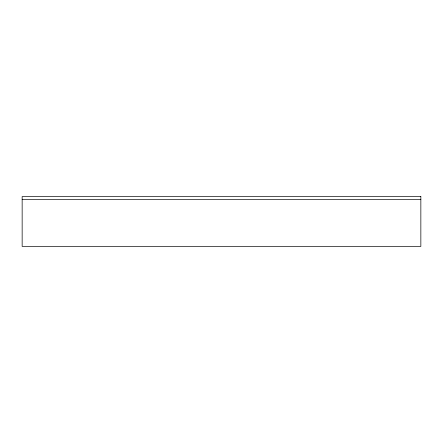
<?xml version="1.0" encoding="UTF-8"?>
<svg xmlns="http://www.w3.org/2000/svg" width="443" height="443" viewBox="0 0 443 443"><rect width="100%" height="100%" fill="white"/><g stroke="black" fill="none" stroke-linecap="round" stroke-linejoin="round"><path stroke-width="0.66" d="M22.15 199.571L420.85 199.571M420.85 196.581L22.15 196.581L22.15 246.419L420.85 246.419L420.85 196.581"/></g></svg>
